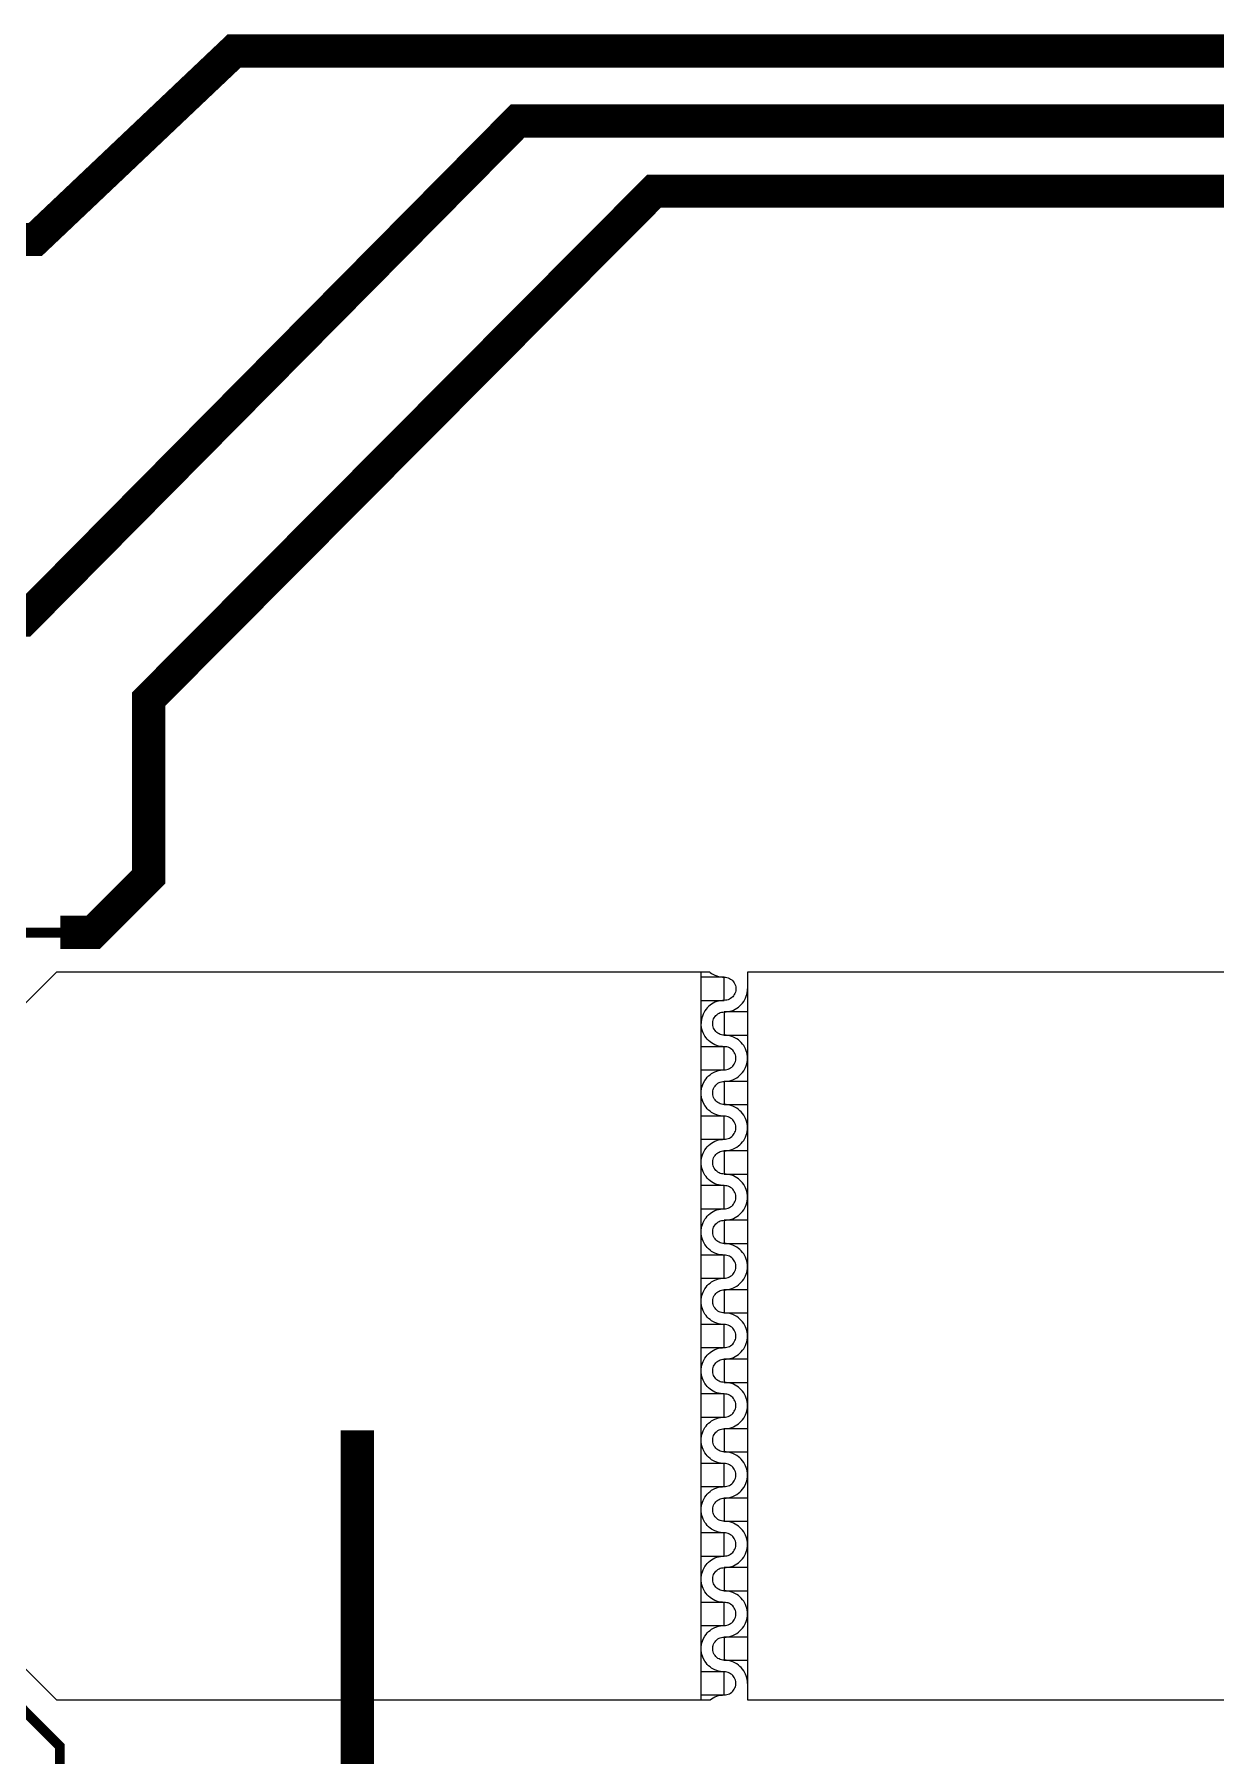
# Model space of a CAD drawing. Extents: x 190.8 to 267.1, y 124 to 174.8.
# Drawn here: x 233.59 to 237.16, y 134.91 to 140.12 of the extents above; entities that cross this region are included whole.
import ezdxf

# ---------------------------------------------------------------- set-up
doc = ezdxf.new("R2010")
doc.units = 0
doc.header["$MEASUREMENT"] = 0

msp = doc.modelspace()

# ---------------------------------------------------------------- linework, layer by layer
for points, const_width in [([(233.4898, 139.4956), (233.5898, 139.4956), (234.1919, 140.066), (254.5836, 140.066), (255.7761, 138.0681), (258.7713, 138.0681), (259.4495, 138.9409), (259.4495, 139.4356)], 0.1), ([(232.3371, 138.3456), (233.5546, 138.3456), (235.0492, 139.8542), (254.2139, 139.8542), (255.4265, 137.8331), (261.3396, 137.8331), (261.9746, 138.4263), (261.9746, 139.4356)], 0.1), ([(233.6656, 137.4012), (233.7656, 137.4012), (233.9333, 137.5689), (233.9333, 138.1063), (235.4625, 139.6424), (253.7959, 139.6424), (255.2747, 136.8956), (256.8946, 136.8956)], 0.1), ([(233.6806, 137.4006), (233.5496, 137.4006), (233.4446, 137.2956), (233.3496, 137.2956)], 0.03), ([(234.5646, 135.8956), (234.5646, 132.9606), (235.3771, 132.1369), (254.2948, 132.1369), (255.5483, 134.1556), (256.8946, 134.1556)], 0.1), ([(233.6646, 134.6206), (233.6646, 134.9406), (233.354, 135.2512)], 0.03)]:
    msp.add_lwpolyline(points, dxfattribs=dict(const_width=const_width))
for points in [[(235.6313, 137.2806), (233.6546, 137.2806), (233.5046, 137.1306), (233.5046, 135.2306), (233.6546, 135.0806), (235.6313, 135.0806)], [(235.6046, 135.0806), (235.6046, 137.2806)], [(235.6313, 137.2806), (235.6316, 137.2803), (235.6364, 137.2768), (235.6464, 137.2713), (235.6519, 137.2693), (235.6574, 137.2676), (235.6631, 137.2666), (235.6689, 137.2658), (235.6746, 137.2656)], [(235.6046, 137.1956), (235.6746, 137.1956), (235.6746, 137.2656), (235.6046, 137.2656)], [(235.6746, 137.2656), (235.6786, 137.2653), (235.6826, 137.2646), (235.6866, 137.2636), (235.6904, 137.2618), (235.6939, 137.2598), (235.6971, 137.2573), (235.7001, 137.2546), (235.7026, 137.2516), (235.7049, 137.2481), (235.7069, 137.2443), (235.7081, 137.2406), (235.7091, 137.2366), (235.7096, 137.2326), (235.7096, 137.2286), (235.7091, 137.2246), (235.7081, 137.2206), (235.7069, 137.2166), (235.7049, 137.2131), (235.7026, 137.2096), (235.7001, 137.2066), (235.6971, 137.2038), (235.6939, 137.2013), (235.6904, 137.1993), (235.6866, 137.1976), (235.6826, 137.1966), (235.6786, 137.1958), (235.6746, 137.1956)], [(235.6746, 137.1606), (235.6804, 137.1608), (235.6861, 137.1616), (235.6919, 137.1626), (235.6974, 137.1643), (235.7029, 137.1663), (235.7129, 137.1718), (235.7176, 137.1753), (235.7221, 137.1791), (235.7261, 137.1831), (235.7299, 137.1876), (235.7334, 137.1923), (235.7389, 137.2023), (235.7409, 137.2078), (235.7426, 137.2133), (235.7436, 137.2191), (235.7444, 137.2248), (235.7446, 137.2306)], [(235.6746, 137.1956), (235.6689, 137.1953), (235.6631, 137.1946), (235.6574, 137.1936), (235.6519, 137.1918), (235.6464, 137.1898), (235.6364, 137.1843), (235.6316, 137.1808), (235.6271, 137.1771), (235.6231, 137.1731), (235.6194, 137.1686), (235.6159, 137.1638), (235.6104, 137.1538), (235.6084, 137.1483), (235.6066, 137.1428), (235.6056, 137.1371), (235.6049, 137.1313), (235.6046, 137.1256)], [(235.6746, 137.0556), (235.6689, 137.0558), (235.6631, 137.0566), (235.6574, 137.0576), (235.6519, 137.0593), (235.6464, 137.0613), (235.6364, 137.0668), (235.6316, 137.0703), (235.6271, 137.0741), (235.6231, 137.0781), (235.6194, 137.0826), (235.6159, 137.0873), (235.6104, 137.0973), (235.6084, 137.1028), (235.6066, 137.1083), (235.6056, 137.1141), (235.6049, 137.1198), (235.6046, 137.1256)], [(235.6746, 137.0906), (235.6706, 137.0908), (235.6666, 137.0916), (235.6626, 137.0926), (235.6589, 137.0943), (235.6554, 137.0963), (235.6521, 137.0988), (235.6491, 137.1016), (235.6466, 137.1046), (235.6444, 137.1081), (235.6424, 137.1118), (235.6411, 137.1156), (235.6401, 137.1196), (235.6396, 137.1236), (235.6396, 137.1276), (235.6401, 137.1316), (235.6411, 137.1356), (235.6424, 137.1396), (235.6444, 137.1431), (235.6466, 137.1466), (235.6491, 137.1496), (235.6521, 137.1523), (235.6554, 137.1548), (235.6589, 137.1568), (235.6626, 137.1586), (235.6666, 137.1596), (235.6706, 137.1603), (235.6746, 137.1606)], [(235.7446, 137.1606), (235.6746, 137.1606), (235.6746, 137.0906), (235.7446, 137.0906)], [(235.7446, 137.0206), (235.7444, 137.0263), (235.7436, 137.0321), (235.7426, 137.0378), (235.7409, 137.0433), (235.7389, 137.0488), (235.7334, 137.0588), (235.7299, 137.0636), (235.7261, 137.0681), (235.7221, 137.0721), (235.7176, 137.0758), (235.7129, 137.0793), (235.7029, 137.0848), (235.6974, 137.0868), (235.6919, 137.0886), (235.6861, 137.0896), (235.6804, 137.0903), (235.6746, 137.0906)], [(235.6046, 136.9856), (235.6746, 136.9856), (235.6746, 137.0556), (235.6046, 137.0556)], [(235.6746, 136.9856), (235.6786, 136.9858), (235.6826, 136.9866), (235.6866, 136.9876), (235.6904, 136.9893), (235.6939, 136.9913), (235.6971, 136.9938), (235.7001, 136.9966), (235.7026, 136.9996), (235.7049, 137.0031), (235.7069, 137.0068), (235.7081, 137.0106), (235.7091, 137.0146), (235.7096, 137.0186), (235.7096, 137.0226), (235.7091, 137.0266), (235.7081, 137.0306), (235.7069, 137.0346), (235.7049, 137.0381), (235.7026, 137.0416), (235.7001, 137.0446), (235.6971, 137.0473), (235.6939, 137.0498), (235.6904, 137.0518), (235.6866, 137.0536), (235.6826, 137.0546), (235.6786, 137.0553), (235.6746, 137.0556)], [(235.6746, 136.9506), (235.6804, 136.9508), (235.6861, 136.9516), (235.6919, 136.9526), (235.6974, 136.9543), (235.7029, 136.9563), (235.7129, 136.9618), (235.7176, 136.9653), (235.7221, 136.9691), (235.7261, 136.9731), (235.7299, 136.9776), (235.7334, 136.9823), (235.7389, 136.9923), (235.7409, 136.9978), (235.7426, 137.0033), (235.7436, 137.0091), (235.7444, 137.0148), (235.7446, 137.0206)], [(235.6046, 136.9156), (235.6049, 136.9213), (235.6056, 136.9271), (235.6066, 136.9328), (235.6084, 136.9383), (235.6104, 136.9438), (235.6159, 136.9538), (235.6194, 136.9586), (235.6231, 136.9631), (235.6271, 136.9671), (235.6316, 136.9708), (235.6364, 136.9743), (235.6464, 136.9798), (235.6519, 136.9818), (235.6574, 136.9836), (235.6631, 136.9846), (235.6689, 136.9853), (235.6746, 136.9856)], [(235.6746, 136.8456), (235.6689, 136.8458), (235.6631, 136.8466), (235.6574, 136.8476), (235.6519, 136.8493), (235.6464, 136.8513), (235.6364, 136.8568), (235.6316, 136.8603), (235.6271, 136.8641), (235.6231, 136.8681), (235.6194, 136.8726), (235.6159, 136.8773), (235.6104, 136.8873), (235.6084, 136.8928), (235.6066, 136.8983), (235.6056, 136.9041), (235.6049, 136.9098), (235.6046, 136.9156)], [(235.6746, 136.8806), (235.6706, 136.8808), (235.6666, 136.8816), (235.6626, 136.8826), (235.6589, 136.8843), (235.6554, 136.8863), (235.6521, 136.8888), (235.6491, 136.8916), (235.6466, 136.8946), (235.6444, 136.8981), (235.6424, 136.9018), (235.6411, 136.9056), (235.6401, 136.9096), (235.6396, 136.9136), (235.6396, 136.9176), (235.6401, 136.9216), (235.6411, 136.9256), (235.6424, 136.9296), (235.6444, 136.9331), (235.6466, 136.9366), (235.6491, 136.9396), (235.6521, 136.9423), (235.6554, 136.9448), (235.6589, 136.9468), (235.6626, 136.9486), (235.6666, 136.9496), (235.6706, 136.9503), (235.6746, 136.9506)], [(235.7446, 136.9506), (235.6746, 136.9506), (235.6746, 136.8806), (235.7446, 136.8806)], [(235.7446, 136.8106), (235.7444, 136.8163), (235.7436, 136.8221), (235.7426, 136.8278), (235.7409, 136.8333), (235.7389, 136.8388), (235.7334, 136.8488), (235.7299, 136.8536), (235.7261, 136.8581), (235.7221, 136.8621), (235.7176, 136.8658), (235.7129, 136.8693), (235.7029, 136.8748), (235.6974, 136.8768), (235.6919, 136.8786), (235.6861, 136.8796), (235.6804, 136.8803), (235.6746, 136.8806)], [(235.6046, 136.7756), (235.6746, 136.7756), (235.6746, 136.8456), (235.6046, 136.8456)], [(235.6746, 136.7756), (235.6786, 136.7758), (235.6826, 136.7766), (235.6866, 136.7776), (235.6904, 136.7793), (235.6939, 136.7813), (235.6971, 136.7838), (235.7001, 136.7866), (235.7026, 136.7896), (235.7049, 136.7931), (235.7069, 136.7968), (235.7081, 136.8006), (235.7091, 136.8046), (235.7096, 136.8086), (235.7096, 136.8126), (235.7091, 136.8166), (235.7081, 136.8206), (235.7069, 136.8246), (235.7049, 136.8281), (235.7026, 136.8316), (235.7001, 136.8346), (235.6971, 136.8373), (235.6939, 136.8398), (235.6904, 136.8418), (235.6866, 136.8436), (235.6826, 136.8446), (235.6786, 136.8453), (235.6746, 136.8456)], [(235.6746, 136.7406), (235.6804, 136.7408), (235.6861, 136.7416), (235.6919, 136.7426), (235.6974, 136.7443), (235.7029, 136.7463), (235.7129, 136.7518), (235.7176, 136.7553), (235.7221, 136.7591), (235.7261, 136.7631), (235.7299, 136.7676), (235.7334, 136.7723), (235.7389, 136.7823), (235.7409, 136.7878), (235.7426, 136.7933), (235.7436, 136.7991), (235.7444, 136.8048), (235.7446, 136.8106)], [(235.6046, 136.7056), (235.6049, 136.7113), (235.6056, 136.7171), (235.6066, 136.7228), (235.6084, 136.7283), (235.6104, 136.7338), (235.6159, 136.7438), (235.6194, 136.7486), (235.6231, 136.7531), (235.6271, 136.7571), (235.6316, 136.7608), (235.6364, 136.7643), (235.6464, 136.7698), (235.6519, 136.7718), (235.6574, 136.7736), (235.6631, 136.7746), (235.6689, 136.7753), (235.6746, 136.7756)], [(235.6746, 136.6356), (235.6689, 136.6358), (235.6631, 136.6366), (235.6574, 136.6376), (235.6519, 136.6393), (235.6464, 136.6413), (235.6364, 136.6468), (235.6316, 136.6503), (235.6271, 136.6541), (235.6231, 136.6581), (235.6194, 136.6626), (235.6159, 136.6673), (235.6104, 136.6773), (235.6084, 136.6828), (235.6066, 136.6883), (235.6056, 136.6941), (235.6049, 136.6998), (235.6046, 136.7056)], [(235.6746, 136.6706), (235.6706, 136.6708), (235.6666, 136.6716), (235.6626, 136.6726), (235.6589, 136.6743), (235.6554, 136.6763), (235.6521, 136.6788), (235.6491, 136.6816), (235.6466, 136.6846), (235.6444, 136.6881), (235.6424, 136.6918), (235.6411, 136.6956), (235.6401, 136.6996), (235.6396, 136.7036), (235.6396, 136.7076), (235.6401, 136.7116), (235.6411, 136.7156), (235.6424, 136.7196), (235.6444, 136.7231), (235.6466, 136.7266), (235.6491, 136.7296), (235.6521, 136.7323), (235.6554, 136.7348), (235.6589, 136.7368), (235.6626, 136.7386), (235.6666, 136.7396), (235.6706, 136.7403), (235.6746, 136.7406)], [(235.7446, 136.7406), (235.6746, 136.7406), (235.6746, 136.6706), (235.7446, 136.6706)], [(235.7446, 136.6006), (235.7444, 136.6063), (235.7436, 136.6121), (235.7426, 136.6178), (235.7409, 136.6233), (235.7389, 136.6288), (235.7334, 136.6388), (235.7299, 136.6436), (235.7261, 136.6481), (235.7221, 136.6521), (235.7176, 136.6558), (235.7129, 136.6593), (235.7029, 136.6648), (235.6974, 136.6668), (235.6919, 136.6686), (235.6861, 136.6696), (235.6804, 136.6703), (235.6746, 136.6706)], [(235.6046, 136.5656), (235.6746, 136.5656), (235.6746, 136.6356), (235.6046, 136.6356)], [(235.6746, 136.5656), (235.6786, 136.5658), (235.6826, 136.5666), (235.6866, 136.5676), (235.6904, 136.5693), (235.6939, 136.5713), (235.6971, 136.5738), (235.7001, 136.5766), (235.7026, 136.5796), (235.7049, 136.5831), (235.7069, 136.5868), (235.7081, 136.5906), (235.7091, 136.5946), (235.7096, 136.5986), (235.7096, 136.6026), (235.7091, 136.6066), (235.7081, 136.6106), (235.7069, 136.6146), (235.7049, 136.6181), (235.7026, 136.6216), (235.7001, 136.6246), (235.6971, 136.6273), (235.6939, 136.6298), (235.6904, 136.6318), (235.6866, 136.6336), (235.6826, 136.6346), (235.6786, 136.6353), (235.6746, 136.6356)], [(235.6746, 136.5306), (235.6804, 136.5308), (235.6861, 136.5316), (235.6919, 136.5326), (235.6974, 136.5343), (235.7029, 136.5363), (235.7129, 136.5418), (235.7176, 136.5453), (235.7221, 136.5491), (235.7261, 136.5531), (235.7299, 136.5576), (235.7334, 136.5623), (235.7389, 136.5723), (235.7409, 136.5778), (235.7426, 136.5833), (235.7436, 136.5891), (235.7444, 136.5948), (235.7446, 136.6006)], [(235.6046, 136.4956), (235.6049, 136.5013), (235.6056, 136.5071), (235.6066, 136.5128), (235.6084, 136.5183), (235.6104, 136.5238), (235.6159, 136.5338), (235.6194, 136.5386), (235.6231, 136.5431), (235.6271, 136.5471), (235.6316, 136.5508), (235.6364, 136.5543), (235.6464, 136.5598), (235.6519, 136.5618), (235.6574, 136.5636), (235.6631, 136.5646), (235.6689, 136.5653), (235.6746, 136.5656)], [(235.6746, 136.4256), (235.6689, 136.4258), (235.6631, 136.4266), (235.6574, 136.4276), (235.6519, 136.4293), (235.6464, 136.4313), (235.6364, 136.4368), (235.6316, 136.4403), (235.6271, 136.4441), (235.6231, 136.4481), (235.6194, 136.4526), (235.6159, 136.4573), (235.6104, 136.4673), (235.6084, 136.4728), (235.6066, 136.4783), (235.6056, 136.4841), (235.6049, 136.4898), (235.6046, 136.4956)], [(235.6746, 136.4606), (235.6706, 136.4608), (235.6666, 136.4616), (235.6626, 136.4626), (235.6589, 136.4643), (235.6554, 136.4663), (235.6521, 136.4688), (235.6491, 136.4716), (235.6466, 136.4746), (235.6444, 136.4781), (235.6424, 136.4818), (235.6411, 136.4856), (235.6401, 136.4896), (235.6396, 136.4936), (235.6396, 136.4976), (235.6401, 136.5016), (235.6411, 136.5056), (235.6424, 136.5096), (235.6444, 136.5131), (235.6466, 136.5166), (235.6491, 136.5196), (235.6521, 136.5223), (235.6554, 136.5248), (235.6589, 136.5268), (235.6626, 136.5286), (235.6666, 136.5296), (235.6706, 136.5303), (235.6746, 136.5306)], [(235.7446, 136.5306), (235.6746, 136.5306), (235.6746, 136.4606), (235.7446, 136.4606)], [(235.7446, 136.3906), (235.7444, 136.3963), (235.7436, 136.4021), (235.7426, 136.4078), (235.7409, 136.4133), (235.7389, 136.4188), (235.7334, 136.4288), (235.7299, 136.4336), (235.7261, 136.4381), (235.7221, 136.4421), (235.7176, 136.4458), (235.7129, 136.4493), (235.7029, 136.4548), (235.6974, 136.4568), (235.6919, 136.4586), (235.6861, 136.4596), (235.6804, 136.4603), (235.6746, 136.4606)], [(235.6046, 136.3556), (235.6746, 136.3556), (235.6746, 136.4256), (235.6046, 136.4256)], [(235.6746, 136.3556), (235.6786, 136.3558), (235.6826, 136.3566), (235.6866, 136.3576), (235.6904, 136.3593), (235.6939, 136.3613), (235.6971, 136.3638), (235.7001, 136.3666), (235.7026, 136.3696), (235.7049, 136.3731), (235.7069, 136.3768), (235.7081, 136.3806), (235.7091, 136.3846), (235.7096, 136.3886), (235.7096, 136.3926), (235.7091, 136.3966), (235.7081, 136.4006), (235.7069, 136.4046), (235.7049, 136.4081), (235.7026, 136.4116), (235.7001, 136.4146), (235.6971, 136.4173), (235.6939, 136.4198), (235.6904, 136.4218), (235.6866, 136.4236), (235.6826, 136.4246), (235.6786, 136.4253), (235.6746, 136.4256)], [(235.6746, 136.3206), (235.6804, 136.3208), (235.6861, 136.3216), (235.6919, 136.3226), (235.6974, 136.3243), (235.7029, 136.3263), (235.7129, 136.3318), (235.7176, 136.3353), (235.7221, 136.3391), (235.7261, 136.3431), (235.7299, 136.3476), (235.7334, 136.3523), (235.7389, 136.3623), (235.7409, 136.3678), (235.7426, 136.3733), (235.7436, 136.3791), (235.7444, 136.3848), (235.7446, 136.3906)], [(235.6046, 136.2856), (235.6049, 136.2913), (235.6056, 136.2971), (235.6066, 136.3028), (235.6084, 136.3083), (235.6104, 136.3138), (235.6159, 136.3238), (235.6194, 136.3286), (235.6231, 136.3331), (235.6271, 136.3371), (235.6316, 136.3408), (235.6364, 136.3443), (235.6464, 136.3498), (235.6519, 136.3518), (235.6574, 136.3536), (235.6631, 136.3546), (235.6689, 136.3553), (235.6746, 136.3556)], [(235.6746, 136.2156), (235.6689, 136.2158), (235.6631, 136.2166), (235.6574, 136.2176), (235.6519, 136.2193), (235.6464, 136.2213), (235.6364, 136.2268), (235.6316, 136.2303), (235.6271, 136.2341), (235.6231, 136.2381), (235.6194, 136.2426), (235.6159, 136.2473), (235.6104, 136.2573), (235.6084, 136.2628), (235.6066, 136.2683), (235.6056, 136.2741), (235.6049, 136.2798), (235.6046, 136.2856)], [(235.6746, 136.2506), (235.6706, 136.2508), (235.6666, 136.2516), (235.6626, 136.2526), (235.6589, 136.2543), (235.6554, 136.2563), (235.6521, 136.2588), (235.6491, 136.2616), (235.6466, 136.2646), (235.6444, 136.2681), (235.6424, 136.2718), (235.6411, 136.2756), (235.6401, 136.2796), (235.6396, 136.2836), (235.6396, 136.2876), (235.6401, 136.2916), (235.6411, 136.2956), (235.6424, 136.2996), (235.6444, 136.3031), (235.6466, 136.3066), (235.6491, 136.3096), (235.6521, 136.3123), (235.6554, 136.3148), (235.6589, 136.3168), (235.6626, 136.3186), (235.6666, 136.3196), (235.6706, 136.3203), (235.6746, 136.3206)], [(235.7446, 136.3206), (235.6746, 136.3206), (235.6746, 136.2506), (235.7446, 136.2506)], [(235.7446, 136.1806), (235.7444, 136.1863), (235.7436, 136.1921), (235.7426, 136.1978), (235.7409, 136.2033), (235.7389, 136.2088), (235.7334, 136.2188), (235.7299, 136.2236), (235.7261, 136.2281), (235.7221, 136.2321), (235.7176, 136.2358), (235.7129, 136.2393), (235.7029, 136.2448), (235.6974, 136.2468), (235.6919, 136.2486), (235.6861, 136.2496), (235.6804, 136.2503), (235.6746, 136.2506)], [(235.6046, 136.1456), (235.6746, 136.1456), (235.6746, 136.2156), (235.6046, 136.2156)], [(235.6746, 136.1456), (235.6786, 136.1458), (235.6826, 136.1466), (235.6866, 136.1476), (235.6904, 136.1493), (235.6939, 136.1513), (235.6971, 136.1538), (235.7001, 136.1566), (235.7026, 136.1596), (235.7049, 136.1631), (235.7069, 136.1668), (235.7081, 136.1706), (235.7091, 136.1746), (235.7096, 136.1786), (235.7096, 136.1826), (235.7091, 136.1866), (235.7081, 136.1906), (235.7069, 136.1946), (235.7049, 136.1981), (235.7026, 136.2016), (235.7001, 136.2046), (235.6971, 136.2073), (235.6939, 136.2098), (235.6904, 136.2118), (235.6866, 136.2136), (235.6826, 136.2146), (235.6786, 136.2153), (235.6746, 136.2156)], [(235.6046, 136.0756), (235.6049, 136.0813), (235.6056, 136.0871), (235.6066, 136.0928), (235.6084, 136.0983), (235.6104, 136.1038), (235.6159, 136.1138), (235.6194, 136.1186), (235.6231, 136.1231), (235.6271, 136.1271), (235.6316, 136.1308), (235.6364, 136.1343), (235.6464, 136.1398), (235.6519, 136.1418), (235.6574, 136.1436), (235.6631, 136.1446), (235.6689, 136.1453), (235.6746, 136.1456)], [(235.6746, 136.1106), (235.6804, 136.1108), (235.6861, 136.1116), (235.6919, 136.1126), (235.6974, 136.1143), (235.7029, 136.1163), (235.7129, 136.1218), (235.7176, 136.1253), (235.7221, 136.1291), (235.7261, 136.1331), (235.7299, 136.1376), (235.7334, 136.1423), (235.7389, 136.1523), (235.7409, 136.1578), (235.7426, 136.1633), (235.7436, 136.1691), (235.7444, 136.1748), (235.7446, 136.1806)], [(235.6746, 136.0406), (235.6706, 136.0408), (235.6666, 136.0416), (235.6626, 136.0426), (235.6589, 136.0443), (235.6554, 136.0463), (235.6521, 136.0488), (235.6491, 136.0516), (235.6466, 136.0546), (235.6444, 136.0581), (235.6424, 136.0618), (235.6411, 136.0656), (235.6401, 136.0696), (235.6396, 136.0736), (235.6396, 136.0776), (235.6401, 136.0816), (235.6411, 136.0856), (235.6424, 136.0896), (235.6444, 136.0931), (235.6466, 136.0966), (235.6491, 136.0996), (235.6521, 136.1023), (235.6554, 136.1048), (235.6589, 136.1068), (235.6626, 136.1086), (235.6666, 136.1096), (235.6706, 136.1103), (235.6746, 136.1106)], [(235.7446, 136.1106), (235.6746, 136.1106), (235.6746, 136.0406), (235.7446, 136.0406)], [(235.6746, 136.0056), (235.6689, 136.0058), (235.6631, 136.0066), (235.6574, 136.0076), (235.6519, 136.0093), (235.6464, 136.0113), (235.6364, 136.0168), (235.6316, 136.0203), (235.6271, 136.0241), (235.6231, 136.0281), (235.6194, 136.0326), (235.6159, 136.0373), (235.6104, 136.0473), (235.6084, 136.0528), (235.6066, 136.0583), (235.6056, 136.0641), (235.6049, 136.0698), (235.6046, 136.0756)], [(235.7446, 135.9706), (235.7444, 135.9763), (235.7436, 135.9821), (235.7426, 135.9878), (235.7409, 135.9933), (235.7389, 135.9988), (235.7334, 136.0088), (235.7299, 136.0136), (235.7261, 136.0181), (235.7221, 136.0221), (235.7176, 136.0258), (235.7129, 136.0293), (235.7029, 136.0348), (235.6974, 136.0368), (235.6919, 136.0386), (235.6861, 136.0396), (235.6804, 136.0403), (235.6746, 136.0406)], [(235.6046, 135.9356), (235.6746, 135.9356), (235.6746, 136.0056), (235.6046, 136.0056)], [(235.6746, 135.9356), (235.6786, 135.9358), (235.6826, 135.9366), (235.6866, 135.9376), (235.6904, 135.9393), (235.6939, 135.9413), (235.6971, 135.9438), (235.7001, 135.9466), (235.7026, 135.9496), (235.7049, 135.9531), (235.7069, 135.9568), (235.7081, 135.9606), (235.7091, 135.9646), (235.7096, 135.9686), (235.7096, 135.9726), (235.7091, 135.9766), (235.7081, 135.9806), (235.7069, 135.9846), (235.7049, 135.9881), (235.7026, 135.9916), (235.7001, 135.9946), (235.6971, 135.9973), (235.6939, 135.9998), (235.6904, 136.0018), (235.6866, 136.0036), (235.6826, 136.0046), (235.6786, 136.0053), (235.6746, 136.0056)], [(235.6046, 135.8656), (235.6049, 135.8713), (235.6056, 135.8771), (235.6066, 135.8828), (235.6084, 135.8883), (235.6104, 135.8938), (235.6159, 135.9038), (235.6194, 135.9086), (235.6231, 135.9131), (235.6271, 135.9171), (235.6316, 135.9208), (235.6364, 135.9243), (235.6464, 135.9298), (235.6519, 135.9318), (235.6574, 135.9336), (235.6631, 135.9346), (235.6689, 135.9353), (235.6746, 135.9356)], [(235.6746, 135.9006), (235.6804, 135.9008), (235.6861, 135.9016), (235.6919, 135.9026), (235.6974, 135.9043), (235.7029, 135.9063), (235.7129, 135.9118), (235.7176, 135.9153), (235.7221, 135.9191), (235.7261, 135.9231), (235.7299, 135.9276), (235.7334, 135.9323), (235.7389, 135.9423), (235.7409, 135.9478), (235.7426, 135.9533), (235.7436, 135.9591), (235.7444, 135.9648), (235.7446, 135.9706)], [(235.6746, 135.8306), (235.6706, 135.8308), (235.6666, 135.8316), (235.6626, 135.8326), (235.6589, 135.8343), (235.6554, 135.8363), (235.6521, 135.8388), (235.6491, 135.8416), (235.6466, 135.8446), (235.6444, 135.8481), (235.6424, 135.8518), (235.6411, 135.8556), (235.6401, 135.8596), (235.6396, 135.8636), (235.6396, 135.8676), (235.6401, 135.8716), (235.6411, 135.8756), (235.6424, 135.8796), (235.6444, 135.8831), (235.6466, 135.8866), (235.6491, 135.8896), (235.6521, 135.8923), (235.6554, 135.8948), (235.6589, 135.8968), (235.6626, 135.8986), (235.6666, 135.8996), (235.6706, 135.9003), (235.6746, 135.9006)], [(235.7446, 135.9006), (235.6746, 135.9006), (235.6746, 135.8306), (235.7446, 135.8306)], [(235.6746, 135.7956), (235.6689, 135.7958), (235.6631, 135.7966), (235.6574, 135.7976), (235.6519, 135.7993), (235.6464, 135.8013), (235.6364, 135.8068), (235.6316, 135.8103), (235.6271, 135.8141), (235.6231, 135.8181), (235.6194, 135.8226), (235.6159, 135.8273), (235.6104, 135.8373), (235.6084, 135.8428), (235.6066, 135.8483), (235.6056, 135.8541), (235.6049, 135.8598), (235.6046, 135.8656)], [(235.7446, 135.7606), (235.7444, 135.7663), (235.7436, 135.7721), (235.7426, 135.7778), (235.7409, 135.7833), (235.7389, 135.7888), (235.7334, 135.7988), (235.7299, 135.8036), (235.7261, 135.8081), (235.7221, 135.8121), (235.7176, 135.8158), (235.7129, 135.8193), (235.7029, 135.8248), (235.6974, 135.8268), (235.6919, 135.8286), (235.6861, 135.8296), (235.6804, 135.8303), (235.6746, 135.8306)], [(235.6046, 135.7256), (235.6746, 135.7256), (235.6746, 135.7956), (235.6046, 135.7956)], [(235.6746, 135.7256), (235.6786, 135.7258), (235.6826, 135.7266), (235.6866, 135.7276), (235.6904, 135.7293), (235.6939, 135.7313), (235.6971, 135.7338), (235.7001, 135.7366), (235.7026, 135.7396), (235.7049, 135.7431), (235.7069, 135.7468), (235.7081, 135.7506), (235.7091, 135.7546), (235.7096, 135.7586), (235.7096, 135.7626), (235.7091, 135.7666), (235.7081, 135.7706), (235.7069, 135.7746), (235.7049, 135.7781), (235.7026, 135.7816), (235.7001, 135.7846), (235.6971, 135.7873), (235.6939, 135.7898), (235.6904, 135.7918), (235.6866, 135.7936), (235.6826, 135.7946), (235.6786, 135.7953), (235.6746, 135.7956)], [(235.6046, 135.6556), (235.6049, 135.6613), (235.6056, 135.6671), (235.6066, 135.6728), (235.6084, 135.6783), (235.6104, 135.6838), (235.6159, 135.6938), (235.6194, 135.6986), (235.6231, 135.7031), (235.6271, 135.7071), (235.6316, 135.7108), (235.6364, 135.7143), (235.6464, 135.7198), (235.6519, 135.7218), (235.6574, 135.7236), (235.6631, 135.7246), (235.6689, 135.7253), (235.6746, 135.7256)], [(235.6746, 135.6906), (235.6804, 135.6908), (235.6861, 135.6916), (235.6919, 135.6926), (235.6974, 135.6943), (235.7029, 135.6963), (235.7129, 135.7018), (235.7176, 135.7053), (235.7221, 135.7091), (235.7261, 135.7131), (235.7299, 135.7176), (235.7334, 135.7223), (235.7389, 135.7323), (235.7409, 135.7378), (235.7426, 135.7433), (235.7436, 135.7491), (235.7444, 135.7548), (235.7446, 135.7606)], [(235.6746, 135.6206), (235.6706, 135.6208), (235.6666, 135.6216), (235.6626, 135.6226), (235.6589, 135.6243), (235.6554, 135.6263), (235.6521, 135.6288), (235.6491, 135.6316), (235.6466, 135.6346), (235.6444, 135.6381), (235.6424, 135.6418), (235.6411, 135.6456), (235.6401, 135.6496), (235.6396, 135.6536), (235.6396, 135.6576), (235.6401, 135.6616), (235.6411, 135.6656), (235.6424, 135.6696), (235.6444, 135.6731), (235.6466, 135.6766), (235.6491, 135.6796), (235.6521, 135.6823), (235.6554, 135.6848), (235.6589, 135.6868), (235.6626, 135.6886), (235.6666, 135.6896), (235.6706, 135.6903), (235.6746, 135.6906)], [(235.7446, 135.6906), (235.6746, 135.6906), (235.6746, 135.6206), (235.7446, 135.6206)], [(235.6746, 135.5856), (235.6689, 135.5858), (235.6631, 135.5866), (235.6574, 135.5876), (235.6519, 135.5893), (235.6464, 135.5913), (235.6364, 135.5968), (235.6316, 135.6003), (235.6271, 135.6041), (235.6231, 135.6081), (235.6194, 135.6126), (235.6159, 135.6173), (235.6104, 135.6273), (235.6084, 135.6328), (235.6066, 135.6383), (235.6056, 135.6441), (235.6049, 135.6498), (235.6046, 135.6556)], [(235.7446, 135.5506), (235.7444, 135.5563), (235.7436, 135.5621), (235.7426, 135.5678), (235.7409, 135.5733), (235.7389, 135.5788), (235.7334, 135.5888), (235.7299, 135.5936), (235.7261, 135.5981), (235.7221, 135.6021), (235.7176, 135.6058), (235.7129, 135.6093), (235.7029, 135.6148), (235.6974, 135.6168), (235.6919, 135.6186), (235.6861, 135.6196), (235.6804, 135.6203), (235.6746, 135.6206)], [(235.6046, 135.5156), (235.6746, 135.5156), (235.6746, 135.5856), (235.6046, 135.5856)], [(235.6746, 135.5156), (235.6786, 135.5158), (235.6826, 135.5166), (235.6866, 135.5176), (235.6904, 135.5193), (235.6939, 135.5213), (235.6971, 135.5238), (235.7001, 135.5266), (235.7026, 135.5296), (235.7049, 135.5331), (235.7069, 135.5368), (235.7081, 135.5406), (235.7091, 135.5446), (235.7096, 135.5486), (235.7096, 135.5526), (235.7091, 135.5566), (235.7081, 135.5606), (235.7069, 135.5646), (235.7049, 135.5681), (235.7026, 135.5716), (235.7001, 135.5746), (235.6971, 135.5773), (235.6939, 135.5798), (235.6904, 135.5818), (235.6866, 135.5836), (235.6826, 135.5846), (235.6786, 135.5853), (235.6746, 135.5856)], [(235.6046, 135.4456), (235.6049, 135.4513), (235.6056, 135.4571), (235.6066, 135.4628), (235.6084, 135.4683), (235.6104, 135.4738), (235.6159, 135.4838), (235.6194, 135.4886), (235.6231, 135.4931), (235.6271, 135.4971), (235.6316, 135.5008), (235.6364, 135.5043), (235.6464, 135.5098), (235.6519, 135.5118), (235.6574, 135.5136), (235.6631, 135.5146), (235.6689, 135.5153), (235.6746, 135.5156)], [(235.6746, 135.4806), (235.6804, 135.4808), (235.6861, 135.4816), (235.6919, 135.4826), (235.6974, 135.4843), (235.7029, 135.4863), (235.7129, 135.4918), (235.7176, 135.4953), (235.7221, 135.4991), (235.7261, 135.5031), (235.7299, 135.5076), (235.7334, 135.5123), (235.7389, 135.5223), (235.7409, 135.5278), (235.7426, 135.5333), (235.7436, 135.5391), (235.7444, 135.5448), (235.7446, 135.5506)], [(235.6746, 135.4106), (235.6706, 135.4108), (235.6666, 135.4116), (235.6626, 135.4126), (235.6589, 135.4143), (235.6554, 135.4163), (235.6521, 135.4188), (235.6491, 135.4216), (235.6466, 135.4246), (235.6444, 135.4281), (235.6424, 135.4318), (235.6411, 135.4356), (235.6401, 135.4396), (235.6396, 135.4436), (235.6396, 135.4476), (235.6401, 135.4516), (235.6411, 135.4556), (235.6424, 135.4596), (235.6444, 135.4631), (235.6466, 135.4666), (235.6491, 135.4696), (235.6521, 135.4723), (235.6554, 135.4748), (235.6589, 135.4768), (235.6626, 135.4786), (235.6666, 135.4796), (235.6706, 135.4803), (235.6746, 135.4806)], [(235.7446, 135.4806), (235.6746, 135.4806), (235.6746, 135.4106), (235.7446, 135.4106)], [(235.6746, 135.3756), (235.6689, 135.3758), (235.6631, 135.3766), (235.6574, 135.3776), (235.6519, 135.3793), (235.6464, 135.3813), (235.6364, 135.3868), (235.6316, 135.3903), (235.6271, 135.3941), (235.6231, 135.3981), (235.6194, 135.4026), (235.6159, 135.4073), (235.6104, 135.4173), (235.6084, 135.4228), (235.6066, 135.4283), (235.6056, 135.4341), (235.6049, 135.4398), (235.6046, 135.4456)], [(235.7446, 135.3406), (235.7444, 135.3463), (235.7436, 135.3521), (235.7426, 135.3578), (235.7409, 135.3633), (235.7389, 135.3688), (235.7334, 135.3788), (235.7299, 135.3836), (235.7261, 135.3881), (235.7221, 135.3921), (235.7176, 135.3958), (235.7129, 135.3993), (235.7029, 135.4048), (235.6974, 135.4068), (235.6919, 135.4086), (235.6861, 135.4096), (235.6804, 135.4103), (235.6746, 135.4106)], [(235.6046, 135.3056), (235.6746, 135.3056), (235.6746, 135.3756), (235.6046, 135.3756)], [(235.6746, 135.3056), (235.6786, 135.3058), (235.6826, 135.3066), (235.6866, 135.3076), (235.6904, 135.3093), (235.6939, 135.3113), (235.6971, 135.3138), (235.7001, 135.3166), (235.7026, 135.3196), (235.7049, 135.3231), (235.7069, 135.3268), (235.7081, 135.3306), (235.7091, 135.3346), (235.7096, 135.3386), (235.7096, 135.3426), (235.7091, 135.3466), (235.7081, 135.3506), (235.7069, 135.3546), (235.7049, 135.3581), (235.7026, 135.3616), (235.7001, 135.3646), (235.6971, 135.3673), (235.6939, 135.3698), (235.6904, 135.3718), (235.6866, 135.3736), (235.6826, 135.3746), (235.6786, 135.3753), (235.6746, 135.3756)], [(235.6046, 135.2356), (235.6049, 135.2413), (235.6056, 135.2471), (235.6066, 135.2528), (235.6084, 135.2583), (235.6104, 135.2638), (235.6159, 135.2738), (235.6194, 135.2786), (235.6231, 135.2831), (235.6271, 135.2871), (235.6316, 135.2908), (235.6364, 135.2943), (235.6464, 135.2998), (235.6519, 135.3018), (235.6574, 135.3036), (235.6631, 135.3046), (235.6689, 135.3053), (235.6746, 135.3056)], [(235.6746, 135.2706), (235.6804, 135.2708), (235.6861, 135.2716), (235.6919, 135.2726), (235.6974, 135.2743), (235.7029, 135.2763), (235.7129, 135.2818), (235.7176, 135.2853), (235.7221, 135.2891), (235.7261, 135.2931), (235.7299, 135.2976), (235.7334, 135.3023), (235.7389, 135.3123), (235.7409, 135.3178), (235.7426, 135.3233), (235.7436, 135.3291), (235.7444, 135.3348), (235.7446, 135.3406)], [(235.6746, 135.2006), (235.6706, 135.2008), (235.6666, 135.2016), (235.6626, 135.2026), (235.6589, 135.2043), (235.6554, 135.2063), (235.6521, 135.2088), (235.6491, 135.2116), (235.6466, 135.2146), (235.6444, 135.2181), (235.6424, 135.2218), (235.6411, 135.2256), (235.6401, 135.2296), (235.6396, 135.2336), (235.6396, 135.2376), (235.6401, 135.2416), (235.6411, 135.2456), (235.6424, 135.2496), (235.6444, 135.2531), (235.6466, 135.2566), (235.6491, 135.2596), (235.6521, 135.2623), (235.6554, 135.2648), (235.6589, 135.2668), (235.6626, 135.2686), (235.6666, 135.2696), (235.6706, 135.2703), (235.6746, 135.2706)], [(235.7446, 135.2706), (235.6746, 135.2706), (235.6746, 135.2006), (235.7446, 135.2006)], [(235.6746, 135.1656), (235.6689, 135.1658), (235.6631, 135.1666), (235.6574, 135.1676), (235.6519, 135.1693), (235.6464, 135.1713), (235.6364, 135.1768), (235.6316, 135.1803), (235.6271, 135.1841), (235.6231, 135.1881), (235.6194, 135.1926), (235.6159, 135.1973), (235.6104, 135.2073), (235.6084, 135.2128), (235.6066, 135.2183), (235.6056, 135.2241), (235.6049, 135.2298), (235.6046, 135.2356)], [(235.7446, 135.1306), (235.7444, 135.1363), (235.7436, 135.1421), (235.7426, 135.1478), (235.7409, 135.1533), (235.7389, 135.1588), (235.7334, 135.1688), (235.7299, 135.1736), (235.7261, 135.1781), (235.7221, 135.1821), (235.7176, 135.1858), (235.7129, 135.1893), (235.7029, 135.1948), (235.6974, 135.1968), (235.6919, 135.1986), (235.6861, 135.1996), (235.6804, 135.2003), (235.6746, 135.2006)], [(235.6046, 135.0956), (235.6746, 135.0956), (235.6746, 135.1656), (235.6046, 135.1656)], [(235.6746, 135.0956), (235.6786, 135.0958), (235.6826, 135.0966), (235.6866, 135.0976), (235.6904, 135.0993), (235.6939, 135.1013), (235.6971, 135.1038), (235.7001, 135.1066), (235.7026, 135.1096), (235.7049, 135.1131), (235.7069, 135.1168), (235.7081, 135.1206), (235.7091, 135.1246), (235.7096, 135.1286), (235.7096, 135.1326), (235.7091, 135.1366), (235.7081, 135.1406), (235.7069, 135.1446), (235.7049, 135.1481), (235.7026, 135.1516), (235.7001, 135.1546), (235.6971, 135.1573), (235.6939, 135.1598), (235.6904, 135.1618), (235.6866, 135.1636), (235.6826, 135.1646), (235.6786, 135.1653), (235.6746, 135.1656)], [(235.6313, 135.0806), (235.6316, 135.0808), (235.6364, 135.0843), (235.6464, 135.0898), (235.6519, 135.0918), (235.6574, 135.0936), (235.6631, 135.0946), (235.6689, 135.0953), (235.6746, 135.0956)]]:
    msp.add_lwpolyline(points)
msp.add_lwpolyline([(235.7446, 135.0806), (237.2446, 135.0806), (237.2446, 137.2806), (235.7446, 137.2806)], close=True)

doc.saveas('drawing.dxf')
